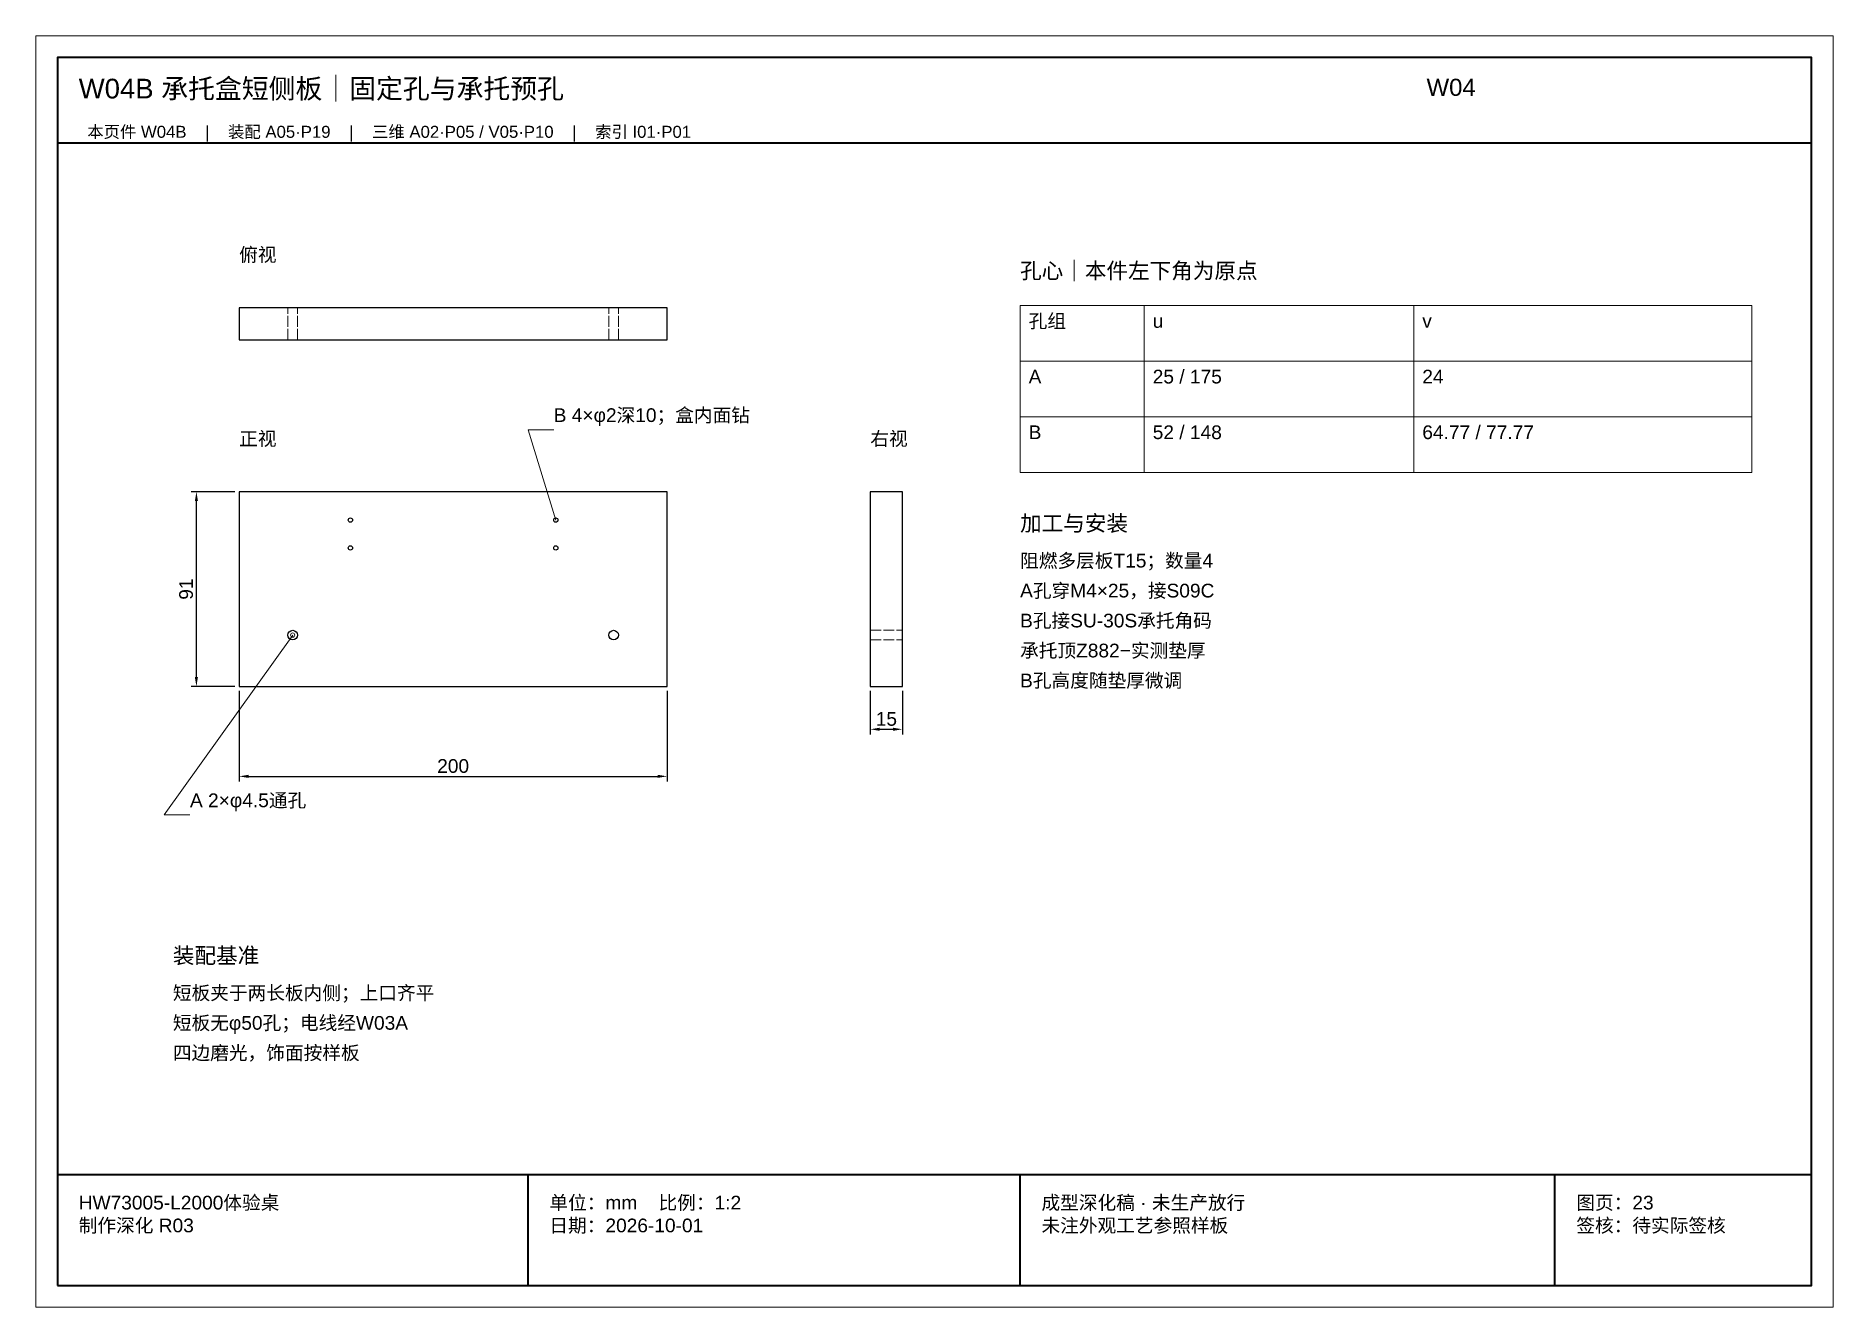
# Paper-space layout 'W04' of a CAD drawing. Header units: millimetres. Extents: x 0 to 420, y 0 to 297.
# The model-space entities are those that its viewports show. They can reach past a viewport. Long polylines and large blocks are cut down to what shows.
import ezdxf

# ---------------------------------------------------------------- set-up
doc = ezdxf.new("R2010")
doc.units = ezdxf.units.MM
doc.linetypes.add('DASHED', pattern=[1.524, 1.27, -0.254])
for name, color, linetype, lineweight in [('DIM', 7, 'Continuous', 13), ('FRAME', 7, 'Continuous', 35), ('HIDDEN', 8, 'DASHED', 13), ('NOTE', 7, 'Continuous', 18), ('OUTLINE', 7, 'Continuous', 25)]:
    doc.layers.add(name, color=color, linetype=linetype, lineweight=lineweight)
doc.styles.add('CN', font='Arial Unicode.ttf')
doc.dimstyles.new('D2_A3', dxfattribs={"dimtxt": 6.4, "dimasz": 4.4, "dimexe": 2.4, "dimexo": 2, "dimgap": 1.6, "dimtad": 1, "dimdsep": 46, "dimtxsty": 'CN', "dimcen": 2.5, "dimclrd": 7, "dimclre": 7, "dimclrt": 7, "dimazin": 3, "dimtfac": 1, "dimtmove": 0, "dimatfit": 3})

msp = doc.modelspace()

# ---------------------------------------------------------------- linework, layer by layer
at = {"layer": 'DIM'}
for points in [[(84460, 442), (84518, 442), (84518, 468), (84460, 468)], [(84518, 442), (84644, 442), (84644, 468), (84518, 468)], [(84644, 442), (84802, 442), (84802, 468), (84644, 468)], [(84460, 416), (84518, 416), (84518, 442), (84460, 442)], [(84518, 416), (84644, 416), (84644, 442), (84518, 442)], [(84644, 416), (84802, 416), (84802, 442), (84644, 442)], [(84460, 390), (84518, 390), (84518, 416), (84460, 416)], [(84518, 390), (84644, 390), (84644, 416), (84518, 416)], [(84644, 390), (84802, 390), (84802, 416), (84644, 416)]]:
    msp.add_lwpolyline(points, close=True, dxfattribs=at)
for points in [[(84243, 367.77), (84230, 410), (84242, 410)], [(84120, 314), (84060, 230), (84072, 230)]]:
    msp.add_lwpolyline(points, dxfattribs=at)
for centre in [(84243, 367.77), (84120, 314)]:
    msp.add_circle(centre, 1, dxfattribs=at)
at = {"layer": 'FRAME'}
for p, q in [((84010, 544), (84830, 544)), ((84010, 62), (84830, 62)), ((84230, 10), (84230, 62)), ((84460, 10), (84460, 62)), ((84710, 10), (84710, 62))]:
    msp.add_line(p, q, dxfattribs=at)
msp.add_lwpolyline([(84010, 10), (84830, 10), (84830, 584), (84010, 584)], close=True, dxfattribs=at)
at = {"layer": 'HIDDEN'}
for p, q in [((84117.75, 452), (84117.75, 467)), ((84122.25, 452), (84122.25, 467)), ((84267.75, 452), (84267.75, 467)), ((84272.25, 452), (84272.25, 467)), ((84390, 316.25), (84405, 316.25)), ((84390, 316.25), (84405, 316.25)), ((84390, 311.75), (84405, 311.75)), ((84390, 311.75), (84405, 311.75))]:
    msp.add_line(p, q, dxfattribs=at)
at = {"layer": 'OUTLINE'}
for points in [[(84095, 452), (84295, 452), (84295, 467), (84095, 467)], [(84095, 290), (84295, 290), (84295, 381), (84095, 381)], [(84390, 290), (84405, 290), (84405, 381), (84390, 381)]]:
    msp.add_lwpolyline(points, close=True, dxfattribs=at)
for centre, radius in [((84147, 367.77), 1), ((84243, 367.77), 1), ((84147, 354.77), 1), ((84243, 354.77), 1), ((84120, 314), 2.25), ((84270, 314), 2.25)]:
    msp.add_circle(centre, radius, dxfattribs=at)

# ---------------------------------------------------------------- texts
at = {"layer": 'NOTE', "attachment_point": 1, "style": 'CN'}
for s, insert, char_height, width in [('W04B 承托盒短侧板｜固定孔与承托预孔', (84020, 574), 9.2, 620), ('W04', (84650, 574), 8, 180), ('本页件 W04B    |    装配 A05·P19    |    三维 A02·P05 / V05·P10    |    索引 I01·P01', (84024, 552), 5.6, 792), ('俯视', (84095, 495), 6.4, 220), ('孔心｜本件左下角为原点', (84460, 488), 7.4, 342), ('孔组', (84464, 464), 6.4, 50), ('u', (84522, 464), 6.4, 118), ('v', (84648, 464), 6.4, 150), ('A', (84464, 438), 6.4, 50), ('25 / 175', (84522, 438), 6.4, 118), ('24', (84648, 438), 6.4, 150), ('B 4×φ2深10；盒内面钻', (84242, 420), 6.4, 460), ('B', (84464, 412), 6.4, 50), ('52 / 148', (84522, 412), 6.4, 118), ('64.77 / 77.77', (84648, 412), 6.4, 150), ('正视', (84095, 409), 6.4, 220), ('右视', (84390, 409), 6.4, 220), ('加工与安装', (84460, 370), 7.4, 344), ('阻燃多层板T15；数量4', (84460, 352), 6.4, 344), ('A孔穿M4×25，接S09C', (84460, 338), 6.4, 344), ('B孔接SU-30S承托角码', (84460, 324), 6.4, 344), ('承托顶Z882−实测垫厚', (84460, 310), 6.4, 344), ('B孔高度随垫厚微调', (84460, 296), 6.4, 344), ('A 2×φ4.5通孔', (84072, 240), 6.4, 350), ('装配基准', (84064, 168), 7.4, 730), ('短板夹于两长板内侧；上口齐平', (84064, 150), 6.4, 730), ('短板无φ50孔；电线经W03A', (84064, 136), 6.4, 730), ('四边磨光，饰面按样板', (84064, 122), 6.4, 730), ('HW73005-L2000体验桌\\P制作深化 R03', (84020, 52), 6.4, 200), ('单位：mm    比例：1:2\\P日期：2026-10-01', (84240, 52), 6.4, 210), ('成型深化稿 · 未生产放行\\P未注外观工艺参照样板', (84470, 52), 6.4, 230), ('图页：23\\P签核：待实际签核', (84720, 52), 6.4, 110)]:
    msp.add_mtext(s, dxfattribs=dict(at, insert=insert, char_height=char_height, width=width))

# ---------------------------------------------------------------- dimensions: what is measured, and where the dimension line sits
at = {"layer": 'DIM'}
msp.add_linear_dim(base=(84075, 290), p1=(84095, 290), p2=(84095, 381), angle=90, dimstyle='D2_A3', dxfattribs=at).render()
for base, p1, p2 in [((84095, 248), (84095, 290), (84295, 290)), ((84390, 270), (84390, 290), (84405, 290))]:
    msp.add_linear_dim(base=base, p1=p1, p2=p2, dimstyle='D2_A3', dxfattribs=at).render()

psp = doc.layouts.new('W04')

# ---------------------------------------------------------------- viewports
at = {"layer": 'Defpoints'}
psp.add_viewport(center=(210, 148.5), size=(420, 297), view_center_point=(84420, 297), view_height=594, dxfattribs=at)

doc.saveas('drawing.dxf')
